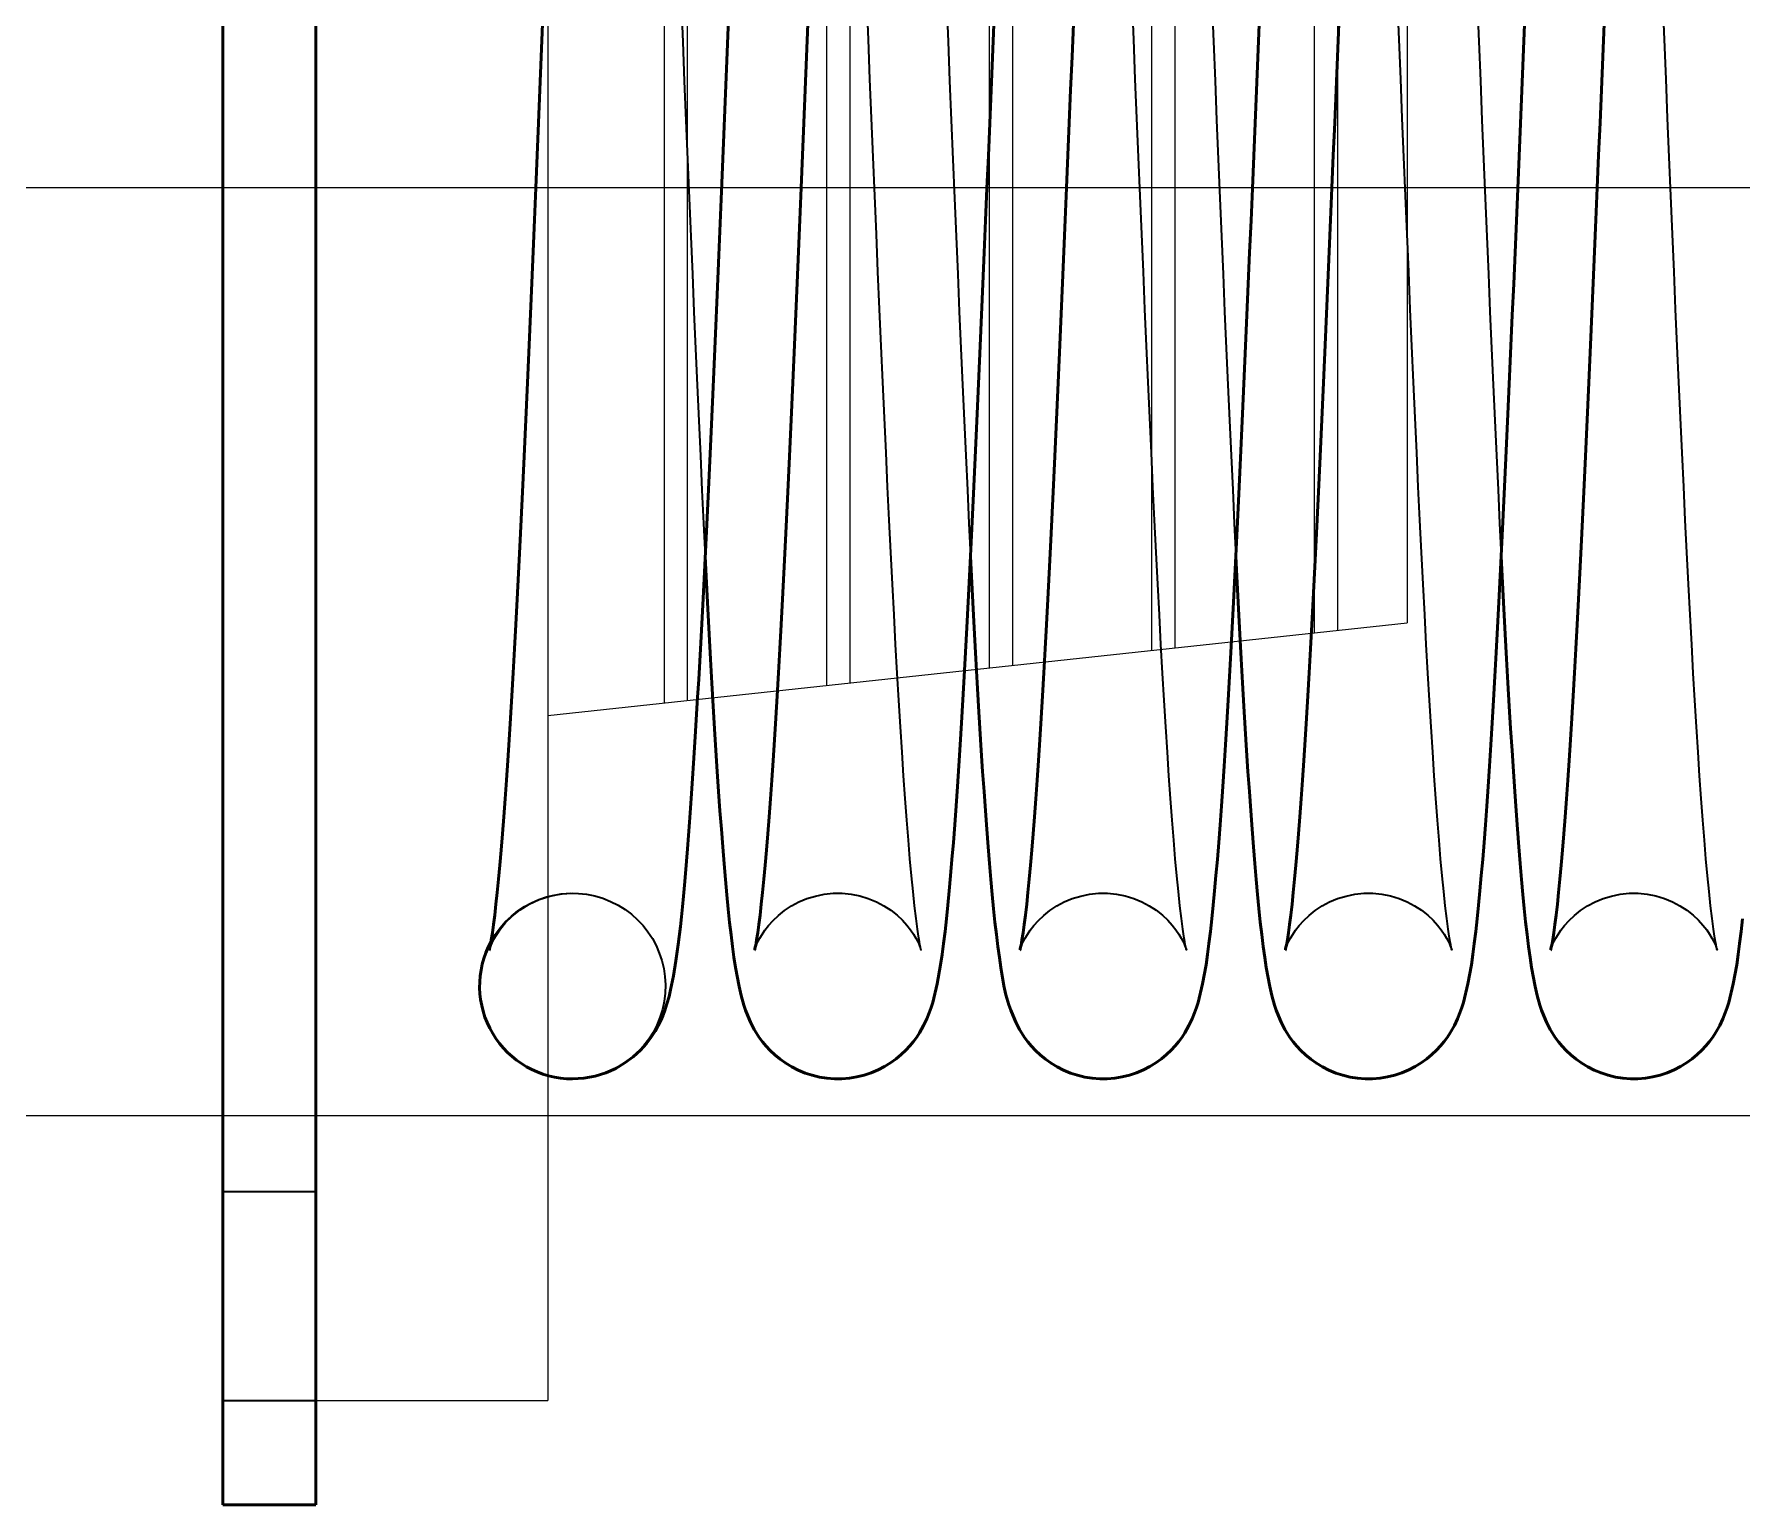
# Model space of a CAD drawing. Header units: millimetres. Extents: x 1448 to 104164, y -19509 to -89.
# Drawn here: x 3594.8 to 3668.4, y -1830.2 to -1766.8 of the extents above; entities that cross this region are included whole.
import ezdxf

# ---------------------------------------------------------------- set-up
doc = ezdxf.new("R2010")
doc.units = ezdxf.units.MM
doc.header["$LTSCALE"] = 60
doc.header["$MEASUREMENT"] = 0
doc.linetypes.add('CENTERX2', pattern=[101.6, 63.5, -12.7, 12.7, -12.7])
doc.layers.get('0').update_dxf_attribs({"linetype": 'CONTINUOUS'})
doc.layers.add('가려진 것(ISO)', color=7, linetype='CONTINUOUS', lineweight=35)
doc.layers.add('가시적인 것(ISO)', color=7, linetype='CONTINUOUS', lineweight=50)

# ---------------------------------------------------------------- blocks, each defined once
blk = doc.blocks.new('gf')
at = {"color": 3}
for p, q in [((21501219.188, -50950300.35), (21501219.188, -50950430.35)), ((21501229.188, -50950300.35), (21501219.188, -50950300.35)), ((21501229.188, -50950300.35), (21501229.188, -50950430.35)), ((21501219.188, -50950329.85), (21501182.188, -50950333.85)), ((21501214.188, -50950330.391), (21501214.188, -50950400.31)), ((21501207.188, -50950331.148), (21501207.188, -50950399.553)), ((21501213.188, -50950330.499), (21501213.188, -50950400.202)), ((21501200.188, -50950331.904), (21501200.188, -50950398.796)), ((21501206.188, -50950331.256), (21501206.188, -50950399.445)), ((21501193.188, -50950332.661), (21501193.188, -50950398.039)), ((21501199.188, -50950332.012), (21501199.188, -50950398.688)), ((21501192.188, -50950332.769), (21501192.188, -50950397.931)), ((21501182.188, -50950333.85), (21501182.188, -50950396.85)), ((21501185.188, -50950333.526), (21501185.188, -50950397.175)), ((21501186.188, -50950333.418), (21501186.188, -50950397.283)), ((21501219.188, -50950400.85), (21501182.188, -50950396.85)), ((21501229.188, -50950430.35), (21501219.188, -50950430.35))]:
    blk.add_line(p, q, dxfattribs=at)
at = {"color": 1, "linetype": 'CENTERX2'}
blk.add_line((21501236.43, -50950365.35), (21501174.603, -50950365.35), dxfattribs=at)
blk = doc.blocks.new('fggaeg')
at = {"layer": '가려진 것(ISO)', "color": 3}
for p, q in [((21503216.789, -50949778.728), (21503220.789, -50949778.728)), ((21503216.789, -50949787.728), (21503220.789, -50949787.728)), ((21503216.789, -50949899.728), (21503220.789, -50949899.728)), ((21503216.789, -50949908.728), (21503220.789, -50949908.728))]:
    blk.add_line(p, q, dxfattribs=at)
at = {"layer": '가시적인 것(ISO)', "color": 3}
for p, q in [((21503216.789, -50949774.228), (21503216.789, -50949913.228)), ((21503216.789, -50949774.228), (21503220.789, -50949774.228)), ((21503220.789, -50949774.228), (21503220.789, -50949913.228)), ((21503220.789, -50949913.228), (21503216.789, -50949913.228))]:
    blk.add_line(p, q, dxfattribs=at)
blk = doc.blocks.new('토션스프링1234567')
at = {"layer": '가려진 것(ISO)', "flags": 128}
for points in [[(21463646.957, -50953006.761), (21463646.888, -50953008.464), (21463646.819, -50953010.165), (21463646.75, -50953011.859), (21463646.681, -50953013.542), (21463646.612, -50953015.212), (21463646.542, -50953016.865), (21463646.473, -50953018.497), (21463646.404, -50953020.105), (21463646.335, -50953021.691), (21463646.266, -50953023.256), (21463646.197, -50953024.796), (21463646.128, -50953026.308), (21463646.058, -50953027.788), (21463645.989, -50953029.235), (21463645.92, -50953030.644)], [(21463658.386, -50953006.761), (21463658.317, -50953008.465), (21463658.248, -50953010.165), (21463658.179, -50953011.859), (21463658.109, -50953013.543), (21463658.04, -50953015.213), (21463657.971, -50953016.865), (21463657.902, -50953018.497), (21463657.833, -50953020.105), (21463657.764, -50953021.691), (21463657.695, -50953023.256), (21463657.626, -50953024.796), (21463657.556, -50953026.308), (21463657.487, -50953027.789), (21463657.418, -50953029.235), (21463657.348, -50953030.643)], [(21463669.815, -50953006.763), (21463669.745, -50953008.467), (21463669.676, -50953010.168), (21463669.607, -50953011.863), (21463669.538, -50953013.546), (21463669.469, -50953015.215), (21463669.399, -50953016.867), (21463669.33, -50953018.497), (21463669.261, -50953020.105), (21463669.192, -50953021.692), (21463669.123, -50953023.258), (21463669.054, -50953024.798), (21463668.985, -50953026.31), (21463668.915, -50953027.79), (21463668.846, -50953029.236), (21463668.777, -50953030.643)], [(21463681.243, -50953006.768), (21463681.174, -50953008.477), (21463681.104, -50953010.18), (21463681.035, -50953011.874), (21463680.966, -50953013.555), (21463680.897, -50953015.219), (21463680.828, -50953016.865), (21463680.759, -50953018.495), (21463680.69, -50953020.109), (21463680.621, -50953021.702), (21463680.551, -50953023.27), (21463680.482, -50953024.812), (21463680.413, -50953026.322), (21463680.344, -50953027.799), (21463680.275, -50953029.238), (21463680.206, -50953030.643)], [(21463643.791, -50953047.609), (21463643.784, -50953047.585), (21463643.755, -50953047.502), (21463643.729, -50953047.434), (21463643.691, -50953047.344), (21463643.639, -50953047.232), (21463643.566, -50953047.096), (21463643.471, -50953046.935), (21463643.346, -50953046.75), (21463643.189, -50953046.547), (21463642.995, -50953046.332), (21463642.764, -50953046.114), (21463642.501, -50953045.903), (21463642.205, -50953045.709), (21463641.881, -50953045.536), (21463641.536, -50953045.392), (21463641.172, -50953045.281), (21463640.794, -50953045.204), (21463640.409, -50953045.164), (21463640.022, -50953045.164), (21463639.636, -50953045.201), (21463639.258, -50953045.276), (21463638.894, -50953045.385), (21463638.547, -50953045.529), (21463638.221, -50953045.7), (21463637.924, -50953045.894), (21463637.659, -50953046.103), (21463637.427, -50953046.321), (21463637.231, -50953046.537), (21463637.071, -50953046.741), (21463636.945, -50953046.927), (21463636.848, -50953047.09), (21463636.776, -50953047.228), (21463636.722, -50953047.34), (21463636.684, -50953047.43), (21463636.657, -50953047.499), (21463636.639, -50953047.549), (21463636.622, -50953047.603), (21463636.622, -50953047.604), (21463636.631, -50953047.564), (21463636.647, -50953047.489), (21463636.669, -50953047.382), (21463636.693, -50953047.248), (21463636.72, -50953047.09), (21463636.748, -50953046.91), (21463636.777, -50953046.709), (21463636.807, -50953046.486), (21463636.838, -50953046.244), (21463636.903, -50953045.703), (21463636.968, -50953045.093), (21463637.034, -50953044.417), (21463637.101, -50953043.675), (21463637.169, -50953042.871), (21463637.237, -50953042.006), (21463637.305, -50953041.084), (21463637.374, -50953040.108), (21463637.442, -50953039.079), (21463637.511, -50953037.996), (21463637.579, -50953036.86), (21463637.648, -50953035.674), (21463637.717, -50953034.44), (21463637.786, -50953033.163), (21463637.855, -50953031.844), (21463637.924, -50953030.486), (21463637.993, -50953029.093), (21463638.062, -50953027.66), (21463638.131, -50953026.19), (21463638.2, -50953024.685), (21463638.27, -50953023.15), (21463638.339, -50953021.587), (21463638.408, -50953020), (21463638.477, -50953018.392), (21463638.546, -50953016.767), (21463638.615, -50953015.122), (21463638.684, -50953013.458), (21463638.753, -50953011.778), (21463638.822, -50953010.085), (21463638.892, -50953008.383), (21463638.961, -50953006.676)], [(21463655.219, -50953047.609), (21463655.212, -50953047.585), (21463655.183, -50953047.502), (21463655.157, -50953047.434), (21463655.12, -50953047.344), (21463655.067, -50953047.232), (21463654.995, -50953047.096), (21463654.899, -50953046.935), (21463654.775, -50953046.75), (21463654.617, -50953046.547), (21463654.423, -50953046.332), (21463654.193, -50953046.114), (21463653.929, -50953045.903), (21463653.634, -50953045.709), (21463653.31, -50953045.536), (21463652.965, -50953045.392), (21463652.601, -50953045.281), (21463652.223, -50953045.204), (21463651.838, -50953045.164), (21463651.451, -50953045.164), (21463651.065, -50953045.201), (21463650.687, -50953045.276), (21463650.322, -50953045.385), (21463649.975, -50953045.529), (21463649.65, -50953045.7), (21463649.352, -50953045.894), (21463649.087, -50953046.103), (21463648.855, -50953046.321), (21463648.659, -50953046.537), (21463648.5, -50953046.741), (21463648.374, -50953046.927), (21463648.277, -50953047.09), (21463648.204, -50953047.228), (21463648.151, -50953047.34), (21463648.113, -50953047.43), (21463648.086, -50953047.499), (21463648.068, -50953047.549), (21463648.051, -50953047.603), (21463648.05, -50953047.604), (21463648.06, -50953047.564), (21463648.076, -50953047.489), (21463648.097, -50953047.382), (21463648.122, -50953047.248), (21463648.148, -50953047.09), (21463648.176, -50953046.91), (21463648.206, -50953046.709), (21463648.236, -50953046.486), (21463648.267, -50953046.244), (21463648.331, -50953045.703), (21463648.397, -50953045.093), (21463648.463, -50953044.417), (21463648.53, -50953043.675), (21463648.597, -50953042.871), (21463648.665, -50953042.006), (21463648.734, -50953041.084), (21463648.802, -50953040.108), (21463648.871, -50953039.079), (21463648.939, -50953037.996), (21463649.008, -50953036.86), (21463649.077, -50953035.674), (21463649.146, -50953034.44), (21463649.215, -50953033.163), (21463649.284, -50953031.844), (21463649.353, -50953030.486), (21463649.422, -50953029.093), (21463649.491, -50953027.66), (21463649.56, -50953026.19), (21463649.629, -50953024.685), (21463649.698, -50953023.15), (21463649.767, -50953021.587), (21463649.836, -50953020), (21463649.906, -50953018.392), (21463649.974, -50953016.767), (21463650.043, -50953015.122), (21463650.113, -50953013.458), (21463650.182, -50953011.778), (21463650.251, -50953010.085), (21463650.32, -50953008.383), (21463650.389, -50953006.676)], [(21463666.648, -50953047.609), (21463666.641, -50953047.585), (21463666.612, -50953047.502), (21463666.586, -50953047.434), (21463666.549, -50953047.344), (21463666.496, -50953047.232), (21463666.424, -50953047.096), (21463666.328, -50953046.935), (21463666.203, -50953046.75), (21463666.046, -50953046.547), (21463665.852, -50953046.332), (21463665.621, -50953046.114), (21463665.358, -50953045.903), (21463665.062, -50953045.709), (21463664.739, -50953045.536), (21463664.393, -50953045.392), (21463664.029, -50953045.281), (21463663.651, -50953045.204), (21463663.266, -50953045.164), (21463662.879, -50953045.164), (21463662.494, -50953045.201), (21463662.115, -50953045.276), (21463661.751, -50953045.385), (21463661.404, -50953045.529), (21463661.078, -50953045.7), (21463660.781, -50953045.894), (21463660.516, -50953046.103), (21463660.284, -50953046.321), (21463660.088, -50953046.537), (21463659.928, -50953046.741), (21463659.802, -50953046.927), (21463659.705, -50953047.09), (21463659.633, -50953047.228), (21463659.579, -50953047.34), (21463659.541, -50953047.43), (21463659.515, -50953047.499), (21463659.496, -50953047.549), (21463659.479, -50953047.603), (21463659.479, -50953047.604), (21463659.488, -50953047.564), (21463659.504, -50953047.489), (21463659.526, -50953047.382), (21463659.551, -50953047.248), (21463659.577, -50953047.09), (21463659.605, -50953046.91), (21463659.634, -50953046.709), (21463659.664, -50953046.486), (21463659.696, -50953046.244), (21463659.76, -50953045.703), (21463659.825, -50953045.093), (21463659.891, -50953044.417), (21463659.958, -50953043.675), (21463660.026, -50953042.871), (21463660.094, -50953042.006), (21463660.162, -50953041.084), (21463660.231, -50953040.108), (21463660.299, -50953039.079), (21463660.368, -50953037.996), (21463660.436, -50953036.86), (21463660.505, -50953035.674), (21463660.574, -50953034.44), (21463660.643, -50953033.163), (21463660.712, -50953031.844), (21463660.781, -50953030.486), (21463660.85, -50953029.093), (21463660.919, -50953027.66), (21463660.988, -50953026.19), (21463661.057, -50953024.685), (21463661.127, -50953023.15), (21463661.196, -50953021.587), (21463661.265, -50953020), (21463661.334, -50953018.392), (21463661.403, -50953016.767), (21463661.472, -50953015.122), (21463661.541, -50953013.458), (21463661.61, -50953011.778), (21463661.68, -50953010.085), (21463661.749, -50953008.383), (21463661.818, -50953006.676)], [(21463678.076, -50953047.609), (21463678.069, -50953047.585), (21463678.041, -50953047.502), (21463678.014, -50953047.434), (21463677.977, -50953047.344), (21463677.924, -50953047.232), (21463677.852, -50953047.096), (21463677.756, -50953046.935), (21463677.632, -50953046.75), (21463677.474, -50953046.547), (21463677.28, -50953046.332), (21463677.05, -50953046.114), (21463676.786, -50953045.903), (21463676.491, -50953045.709), (21463676.167, -50953045.536), (21463675.822, -50953045.392), (21463675.458, -50953045.281), (21463675.08, -50953045.204), (21463674.695, -50953045.164), (21463674.308, -50953045.164), (21463673.922, -50953045.201), (21463673.544, -50953045.276), (21463673.179, -50953045.385), (21463672.832, -50953045.529), (21463672.507, -50953045.7), (21463672.209, -50953045.894), (21463671.944, -50953046.103), (21463671.713, -50953046.321), (21463671.516, -50953046.537), (21463671.357, -50953046.741), (21463671.231, -50953046.927), (21463671.134, -50953047.09), (21463671.061, -50953047.228), (21463671.008, -50953047.34), (21463670.97, -50953047.43), (21463670.943, -50953047.499), (21463670.925, -50953047.549), (21463670.908, -50953047.603), (21463670.907, -50953047.604), (21463670.917, -50953047.564), (21463670.933, -50953047.489), (21463670.954, -50953047.382), (21463670.979, -50953047.248), (21463671.006, -50953047.09), (21463671.033, -50953046.91), (21463671.063, -50953046.709), (21463671.093, -50953046.486), (21463671.124, -50953046.244), (21463671.188, -50953045.703), (21463671.254, -50953045.093), (21463671.32, -50953044.417), (21463671.387, -50953043.675), (21463671.455, -50953042.871), (21463671.523, -50953042.006), (21463671.591, -50953041.084), (21463671.659, -50953040.108), (21463671.728, -50953039.079), (21463671.796, -50953037.996), (21463671.865, -50953036.86), (21463671.934, -50953035.674), (21463672.003, -50953034.44), (21463672.072, -50953033.163), (21463672.141, -50953031.844), (21463672.21, -50953030.486), (21463672.279, -50953029.093), (21463672.348, -50953027.66), (21463672.417, -50953026.19), (21463672.486, -50953024.685), (21463672.555, -50953023.15), (21463672.624, -50953021.587), (21463672.694, -50953020), (21463672.763, -50953018.392), (21463672.832, -50953016.767), (21463672.901, -50953015.122), (21463672.97, -50953013.458), (21463673.039, -50953011.778), (21463673.108, -50953010.085), (21463673.177, -50953008.383), (21463673.247, -50953006.676)], [(21463689.505, -50953047.609), (21463689.503, -50953047.599), (21463689.496, -50953047.568), (21463689.477, -50953047.51), (21463689.442, -50953047.422), (21463689.386, -50953047.299), (21463689.304, -50953047.139), (21463689.185, -50953046.935), (21463689.02, -50953046.695), (21463688.799, -50953046.427), (21463688.518, -50953046.148), (21463688.181, -50953045.879), (21463687.792, -50953045.636), (21463687.362, -50953045.434), (21463686.9, -50953045.284), (21463686.415, -50953045.191), (21463685.92, -50953045.159)]]:
    blk.add_lwpolyline(points, dxfattribs=at)
at = {"layer": '가려진 것(ISO)'}
blk.add_arc((21463685.92, -50953049.159), 4, 28.54137, 270, dxfattribs=at)
at = {"layer": '가시적인 것(ISO)', "flags": 128}
for points in [[(21463641.492, -50953007.71), (21463641.55, -50953009.134), (21463641.608, -50953010.553), (21463641.666, -50953011.967), (21463641.724, -50953013.372), (21463641.781, -50953014.767), (21463641.839, -50953016.149), (21463641.897, -50953017.517), (21463641.955, -50953018.868), (21463642.012, -50953020.206), (21463642.07, -50953021.529), (21463642.128, -50953022.837), (21463642.186, -50953024.127), (21463642.243, -50953025.396), (21463642.301, -50953026.644), (21463642.359, -50953027.868), (21463642.417, -50953029.067), (21463642.474, -50953030.237), (21463642.532, -50953031.379), (21463642.589, -50953032.493), (21463642.647, -50953033.58), (21463642.705, -50953034.638), (21463642.763, -50953035.665), (21463642.82, -50953036.661), (21463642.878, -50953037.622), (21463642.935, -50953038.549), (21463642.993, -50953039.438), (21463643.05, -50953040.289), (21463643.107, -50953041.099), (21463643.164, -50953041.872), (21463643.221, -50953042.607), (21463643.279, -50953043.301), (21463643.336, -50953043.953), (21463643.392, -50953044.561), (21463643.447, -50953045.123), (21463643.502, -50953045.637), (21463643.555, -50953046.1), (21463643.607, -50953046.51), (21463643.657, -50953046.867), (21463643.704, -50953047.165), (21463643.745, -50953047.397), (21463643.763, -50953047.485), (21463643.777, -50953047.552), (21463643.787, -50953047.594), (21463643.791, -50953047.609)], [(21463652.921, -50953007.71), (21463652.979, -50953009.134), (21463653.036, -50953010.553), (21463653.094, -50953011.967), (21463653.152, -50953013.372), (21463653.21, -50953014.767), (21463653.268, -50953016.149), (21463653.326, -50953017.517), (21463653.383, -50953018.868), (21463653.441, -50953020.206), (21463653.498, -50953021.529), (21463653.556, -50953022.837), (21463653.614, -50953024.127), (21463653.672, -50953025.396), (21463653.73, -50953026.644), (21463653.788, -50953027.868), (21463653.845, -50953029.067), (21463653.903, -50953030.237), (21463653.96, -50953031.379), (21463654.018, -50953032.493), (21463654.076, -50953033.58), (21463654.133, -50953034.638), (21463654.191, -50953035.665), (21463654.249, -50953036.661), (21463654.306, -50953037.622), (21463654.364, -50953038.549), (21463654.421, -50953039.438), (21463654.478, -50953040.289), (21463654.535, -50953041.099), (21463654.593, -50953041.872), (21463654.65, -50953042.607), (21463654.707, -50953043.301), (21463654.764, -50953043.953), (21463654.82, -50953044.561), (21463654.876, -50953045.123), (21463654.93, -50953045.637), (21463654.984, -50953046.1), (21463655.035, -50953046.51), (21463655.085, -50953046.867), (21463655.132, -50953047.165), (21463655.174, -50953047.397), (21463655.191, -50953047.485), (21463655.206, -50953047.552), (21463655.215, -50953047.594), (21463655.219, -50953047.609)], [(21463664.349, -50953007.71), (21463664.407, -50953009.134), (21463664.465, -50953010.553), (21463664.523, -50953011.967), (21463664.581, -50953013.372), (21463664.639, -50953014.767), (21463664.696, -50953016.149), (21463664.754, -50953017.517), (21463664.812, -50953018.868), (21463664.869, -50953020.206), (21463664.927, -50953021.529), (21463664.985, -50953022.837), (21463665.043, -50953024.127), (21463665.101, -50953025.396), (21463665.158, -50953026.644), (21463665.216, -50953027.868), (21463665.274, -50953029.067), (21463665.332, -50953030.237), (21463665.389, -50953031.379), (21463665.447, -50953032.493), (21463665.504, -50953033.58), (21463665.562, -50953034.638), (21463665.62, -50953035.665), (21463665.677, -50953036.661), (21463665.735, -50953037.622), (21463665.792, -50953038.549), (21463665.85, -50953039.438), (21463665.907, -50953040.289), (21463665.964, -50953041.099), (21463666.021, -50953041.872), (21463666.079, -50953042.607), (21463666.136, -50953043.301), (21463666.193, -50953043.953), (21463666.249, -50953044.561), (21463666.305, -50953045.123), (21463666.359, -50953045.637), (21463666.412, -50953046.1), (21463666.464, -50953046.51), (21463666.514, -50953046.867), (21463666.561, -50953047.165), (21463666.602, -50953047.397), (21463666.62, -50953047.485), (21463666.634, -50953047.552), (21463666.644, -50953047.594), (21463666.648, -50953047.609)], [(21463675.778, -50953007.71), (21463675.836, -50953009.134), (21463675.894, -50953010.553), (21463675.951, -50953011.967), (21463676.009, -50953013.372), (21463676.067, -50953014.767), (21463676.125, -50953016.149), (21463676.183, -50953017.517), (21463676.24, -50953018.868), (21463676.298, -50953020.206), (21463676.356, -50953021.529), (21463676.413, -50953022.837), (21463676.471, -50953024.127), (21463676.529, -50953025.396), (21463676.587, -50953026.644), (21463676.645, -50953027.868), (21463676.703, -50953029.067), (21463676.76, -50953030.237), (21463676.818, -50953031.379), (21463676.875, -50953032.493), (21463676.933, -50953033.58), (21463676.991, -50953034.638), (21463677.048, -50953035.665), (21463677.106, -50953036.661), (21463677.164, -50953037.622), (21463677.221, -50953038.549), (21463677.278, -50953039.438), (21463677.336, -50953040.289), (21463677.393, -50953041.099), (21463677.45, -50953041.872), (21463677.507, -50953042.607), (21463677.564, -50953043.301), (21463677.621, -50953043.953), (21463677.678, -50953044.561), (21463677.733, -50953045.123), (21463677.788, -50953045.637), (21463677.841, -50953046.1), (21463677.892, -50953046.51), (21463677.942, -50953046.867), (21463677.989, -50953047.165), (21463678.031, -50953047.397), (21463678.048, -50953047.485), (21463678.063, -50953047.552), (21463678.073, -50953047.594), (21463678.076, -50953047.609)], [(21463687.206, -50953007.71), (21463687.264, -50953009.133), (21463687.322, -50953010.553), (21463687.38, -50953011.967), (21463687.438, -50953013.372), (21463687.496, -50953014.767), (21463687.554, -50953016.149), (21463687.611, -50953017.517), (21463687.669, -50953018.868), (21463687.726, -50953020.206), (21463687.784, -50953021.529), (21463687.842, -50953022.837), (21463687.9, -50953024.126), (21463687.958, -50953025.396), (21463688.016, -50953026.644), (21463688.073, -50953027.868), (21463688.131, -50953029.066), (21463688.189, -50953030.237), (21463688.246, -50953031.378), (21463688.304, -50953032.493), (21463688.361, -50953033.579), (21463688.419, -50953034.638), (21463688.477, -50953035.665), (21463688.534, -50953036.66), (21463688.592, -50953037.622), (21463688.65, -50953038.548), (21463688.707, -50953039.438), (21463688.764, -50953040.288), (21463688.821, -50953041.099), (21463688.878, -50953041.872), (21463688.936, -50953042.606), (21463688.993, -50953043.301), (21463689.05, -50953043.953), (21463689.106, -50953044.561), (21463689.162, -50953045.123), (21463689.216, -50953045.636), (21463689.269, -50953046.1), (21463689.321, -50953046.51), (21463689.371, -50953046.867), (21463689.418, -50953047.165), (21463689.459, -50953047.397), (21463689.477, -50953047.485), (21463689.491, -50953047.552), (21463689.501, -50953047.594), (21463689.505, -50953047.609)], [(21463645.92, -50953030.644), (21463645.862, -50953031.79), (21463645.804, -50953032.907), (21463645.747, -50953033.997), (21463645.689, -50953035.06), (21463645.631, -50953036.093), (21463645.573, -50953037.096), (21463645.515, -50953038.068), (21463645.456, -50953039.006), (21463645.398, -50953039.911), (21463645.34, -50953040.779), (21463645.282, -50953041.611), (21463645.223, -50953042.405), (21463645.165, -50953043.162), (21463645.107, -50953043.881), (21463645.049, -50953044.564), (21463644.99, -50953045.211), (21463644.93, -50953045.823), (21463644.87, -50953046.399), (21463644.808, -50953046.942), (21463644.744, -50953047.45), (21463644.679, -50953047.924), (21463644.611, -50953048.366), (21463644.462, -50953049.177), (21463644.37, -50953049.569), (21463644.256, -50953049.978), (21463644.181, -50953050.202), (21463644.088, -50953050.445), (21463643.969, -50953050.718), (21463643.808, -50953051.027), (21463643.707, -50953051.194), (21463643.59, -50953051.371), (21463643.453, -50953051.556), (21463643.296, -50953051.746), (21463643.118, -50953051.938), (21463642.918, -50953052.127), (21463642.695, -50953052.31), (21463642.452, -50953052.483), (21463642.191, -50953052.642), (21463641.914, -50953052.783), (21463641.621, -50953052.904), (21463641.316, -50953053.004), (21463641.002, -50953053.08), (21463640.682, -50953053.131), (21463640.357, -50953053.156), (21463640.03, -50953053.155), (21463639.705, -50953053.128), (21463639.385, -50953053.075), (21463639.072, -50953052.998), (21463638.768, -50953052.896), (21463638.475, -50953052.773), (21463638.198, -50953052.63), (21463637.939, -50953052.471), (21463637.698, -50953052.296), (21463637.477, -50953052.112), (21463637.278, -50953051.922), (21463637.102, -50953051.731), (21463636.947, -50953051.542), (21463636.812, -50953051.357), (21463636.695, -50953051.18), (21463636.511, -50953050.855), (21463636.374, -50953050.567), (21463636.271, -50953050.312), (21463636.188, -50953050.08), (21463636.121, -50953049.866), (21463635.925, -50953049.066), (21463635.778, -50953048.242), (21463635.714, -50953047.799), (21463635.652, -50953047.325), (21463635.59, -50953046.814), (21463635.528, -50953046.265)], [(21463657.348, -50953030.643), (21463657.291, -50953031.79), (21463657.233, -50953032.907), (21463657.175, -50953033.997), (21463657.117, -50953035.06), (21463657.059, -50953036.093), (21463657.001, -50953037.096), (21463656.943, -50953038.068), (21463656.885, -50953039.006), (21463656.827, -50953039.911), (21463656.768, -50953040.779), (21463656.71, -50953041.611), (21463656.652, -50953042.405), (21463656.594, -50953043.161), (21463656.536, -50953043.881), (21463656.477, -50953044.564), (21463656.419, -50953045.211), (21463656.359, -50953045.823), (21463656.298, -50953046.4), (21463656.236, -50953046.942), (21463656.172, -50953047.45), (21463656.107, -50953047.925), (21463656.04, -50953048.366), (21463655.89, -50953049.177), (21463655.799, -50953049.569), (21463655.685, -50953049.978), (21463655.61, -50953050.202), (21463655.517, -50953050.445), (21463655.398, -50953050.719), (21463655.237, -50953051.027), (21463655.135, -50953051.195), (21463655.018, -50953051.371), (21463654.882, -50953051.556), (21463654.725, -50953051.747), (21463654.547, -50953051.938), (21463654.346, -50953052.127), (21463654.124, -50953052.31), (21463653.881, -50953052.483), (21463653.619, -50953052.642), (21463653.342, -50953052.783), (21463653.049, -50953052.905), (21463652.744, -50953053.004), (21463652.43, -50953053.08), (21463652.11, -50953053.131), (21463651.785, -50953053.156), (21463651.458, -50953053.155), (21463651.133, -50953053.128), (21463650.813, -50953053.075), (21463650.5, -50953052.997), (21463650.196, -50953052.896), (21463649.904, -50953052.772), (21463649.627, -50953052.63), (21463649.368, -50953052.47), (21463649.127, -50953052.296), (21463648.906, -50953052.112), (21463648.706, -50953051.922), (21463648.53, -50953051.731), (21463648.375, -50953051.542), (21463648.24, -50953051.357), (21463648.124, -50953051.18), (21463647.939, -50953050.855), (21463647.803, -50953050.567), (21463647.699, -50953050.312), (21463647.617, -50953050.08), (21463647.55, -50953049.865), (21463647.353, -50953049.066), (21463647.206, -50953048.241), (21463647.142, -50953047.798), (21463647.08, -50953047.324), (21463647.018, -50953046.814), (21463646.957, -50953046.266), (21463646.897, -50953045.681), (21463646.837, -50953045.059), (21463646.778, -50953044.401), (21463646.719, -50953043.707), (21463646.66, -50953042.977), (21463646.602, -50953042.21), (21463646.544, -50953041.407), (21463646.485, -50953040.565), (21463646.427, -50953039.686), (21463646.369, -50953038.772), (21463646.31, -50953037.823), (21463646.252, -50953036.842), (21463646.194, -50953035.83), (21463646.136, -50953034.787), (21463646.078, -50953033.715), (21463646.02, -50953032.616), (21463645.962, -50953031.491), (21463645.905, -50953030.339), (21463645.847, -50953029.159), (21463645.789, -50953027.952), (21463645.731, -50953026.721), (21463645.673, -50953025.466), (21463645.615, -50953024.19), (21463645.557, -50953022.895), (21463645.5, -50953021.582), (21463645.442, -50953020.253), (21463645.384, -50953018.911), (21463645.327, -50953017.557), (21463645.269, -50953016.187), (21463645.211, -50953014.802), (21463645.153, -50953013.405), (21463645.095, -50953011.998), (21463645.038, -50953010.583), (21463644.98, -50953009.162), (21463644.922, -50953007.737)], [(21463668.777, -50953030.643), (21463668.719, -50953031.788), (21463668.662, -50953032.906), (21463668.604, -50953033.997), (21463668.546, -50953035.06), (21463668.488, -50953036.094), (21463668.43, -50953037.098), (21463668.372, -50953038.069), (21463668.313, -50953039.008), (21463668.255, -50953039.912), (21463668.197, -50953040.78), (21463668.139, -50953041.61), (21463668.081, -50953042.404), (21463668.023, -50953043.16), (21463667.964, -50953043.88), (21463667.906, -50953044.565), (21463667.847, -50953045.213), (21463667.787, -50953045.826), (21463667.726, -50953046.403), (21463667.664, -50953046.945), (21463667.6, -50953047.453), (21463667.535, -50953047.926), (21463667.471, -50953048.362), (21463667.344, -50953049.148), (21463667.254, -50953049.541), (21463667.126, -50953049.966), (21463667.043, -50953050.198), (21463666.945, -50953050.446), (21463666.826, -50953050.718), (21463666.665, -50953051.027), (21463666.564, -50953051.195), (21463666.447, -50953051.371), (21463666.31, -50953051.556), (21463666.153, -50953051.747), (21463665.975, -50953051.938), (21463665.775, -50953052.127), (21463665.552, -50953052.31), (21463665.309, -50953052.483), (21463665.048, -50953052.642), (21463664.771, -50953052.783), (21463664.478, -50953052.905), (21463664.173, -50953053.004), (21463663.859, -50953053.08), (21463663.538, -50953053.131), (21463663.213, -50953053.156), (21463662.886, -50953053.155), (21463662.561, -50953053.128), (21463662.242, -50953053.075), (21463661.928, -50953052.997), (21463661.624, -50953052.896), (21463661.332, -50953052.772), (21463661.055, -50953052.63), (21463660.796, -50953052.47), (21463660.555, -50953052.296), (21463660.334, -50953052.112), (21463660.135, -50953051.922), (21463659.959, -50953051.731), (21463659.804, -50953051.542), (21463659.669, -50953051.357), (21463659.552, -50953051.179), (21463659.368, -50953050.855), (21463659.231, -50953050.567), (21463659.128, -50953050.312), (21463659.045, -50953050.08), (21463658.978, -50953049.866), (21463658.782, -50953049.066), (21463658.635, -50953048.243), (21463658.571, -50953047.801), (21463658.509, -50953047.325), (21463658.447, -50953046.813), (21463658.385, -50953046.265), (21463658.325, -50953045.68), (21463658.265, -50953045.059), (21463658.206, -50953044.402), (21463658.147, -50953043.708), (21463658.089, -50953042.978), (21463658.031, -50953042.211), (21463657.972, -50953041.406), (21463657.914, -50953040.562), (21463657.855, -50953039.682), (21463657.797, -50953038.768), (21463657.739, -50953037.819), (21463657.681, -50953036.838), (21463657.622, -50953035.826), (21463657.564, -50953034.784), (21463657.506, -50953033.713), (21463657.449, -50953032.615), (21463657.391, -50953031.49), (21463657.333, -50953030.337), (21463657.275, -50953029.156), (21463657.218, -50953027.948), (21463657.16, -50953026.716), (21463657.102, -50953025.461), (21463657.044, -50953024.185), (21463656.986, -50953022.89), (21463656.928, -50953021.578), (21463656.87, -50953020.251), (21463656.813, -50953018.91), (21463656.755, -50953017.555), (21463656.697, -50953016.183), (21463656.64, -50953014.798), (21463656.582, -50953013.4), (21463656.524, -50953011.993), (21463656.466, -50953010.578), (21463656.408, -50953009.157), (21463656.35, -50953007.733)], [(21463680.206, -50953030.643), (21463680.148, -50953031.79), (21463680.09, -50953032.911), (21463680.032, -50953034.005), (21463679.974, -50953035.071), (21463679.916, -50953036.106), (21463679.858, -50953037.109), (21463679.8, -50953038.079), (21463679.742, -50953039.015), (21463679.684, -50953039.914), (21463679.626, -50953040.779), (21463679.568, -50953041.609), (21463679.509, -50953042.404), (21463679.451, -50953043.163), (21463679.392, -50953043.887), (21463679.333, -50953044.575), (21463679.273, -50953045.226), (21463679.213, -50953045.84), (21463679.152, -50953046.416), (21463679.091, -50953046.954), (21463679.029, -50953047.455), (21463678.966, -50953047.921), (21463678.9, -50953048.36), (21463678.747, -50953049.177), (21463678.657, -50953049.569), (21463678.541, -50953049.979), (21463678.466, -50953050.202), (21463678.375, -50953050.445), (21463678.255, -50953050.717), (21463678.094, -50953051.024), (21463677.993, -50953051.193), (21463677.875, -50953051.372), (21463677.739, -50953051.557), (21463677.582, -50953051.746), (21463677.404, -50953051.937), (21463677.203, -50953052.127), (21463676.98, -50953052.311), (21463676.737, -50953052.484), (21463676.476, -50953052.643), (21463676.198, -50953052.784), (21463675.905, -50953052.905), (21463675.6, -50953053.005), (21463675.286, -50953053.081), (21463674.966, -50953053.131), (21463674.641, -50953053.156), (21463674.314, -50953053.155), (21463673.989, -50953053.128), (21463673.67, -50953053.075), (21463673.356, -50953052.997), (21463673.052, -50953052.895), (21463672.76, -50953052.772), (21463672.484, -50953052.63), (21463672.224, -50953052.47), (21463671.983, -50953052.296), (21463671.762, -50953052.112), (21463671.563, -50953051.922), (21463671.387, -50953051.731), (21463671.232, -50953051.541), (21463671.097, -50953051.356), (21463670.981, -50953051.179), (21463670.796, -50953050.854), (21463670.66, -50953050.567), (21463670.556, -50953050.311), (21463670.474, -50953050.08), (21463670.407, -50953049.866), (21463670.21, -50953049.066), (21463670.065, -50953048.247), (21463670.001, -50953047.803), (21463669.937, -50953047.325), (21463669.875, -50953046.812), (21463669.814, -50953046.264), (21463669.754, -50953045.68), (21463669.694, -50953045.06), (21463669.635, -50953044.404), (21463669.576, -50953043.711), (21463669.518, -50953042.98), (21463669.459, -50953042.21), (21463669.401, -50953041.402), (21463669.342, -50953040.557), (21463669.284, -50953039.676), (21463669.225, -50953038.761), (21463669.167, -50953037.813), (21463669.109, -50953036.832), (21463669.051, -50953035.821), (21463668.993, -50953034.78), (21463668.935, -50953033.711), (21463668.877, -50953032.614), (21463668.819, -50953031.489), (21463668.762, -50953030.333), (21463668.704, -50953029.15), (21463668.646, -50953027.942), (21463668.588, -50953026.709), (21463668.53, -50953025.454), (21463668.472, -50953024.179), (21463668.414, -50953022.886), (21463668.356, -50953021.576), (21463668.299, -50953020.25), (21463668.241, -50953018.91), (21463668.184, -50953017.552), (21463668.126, -50953016.179), (21463668.068, -50953014.792), (21463668.01, -50953013.394), (21463667.952, -50953011.986), (21463667.894, -50953010.572), (21463667.836, -50953009.152), (21463667.779, -50953007.73)], [(21463685.92, -50953053.159), (21463685.432, -50953053.129), (21463684.951, -50953053.042), (21463684.491, -50953052.9), (21463684.058, -50953052.708), (21463683.66, -50953052.474), (21463683.305, -50953052.211), (21463682.998, -50953051.928), (21463682.739, -50953051.639), (21463682.528, -50953051.36), (21463682.36, -50953051.098), (21463682.226, -50953050.857), (21463682.12, -50953050.638), (21463682.034, -50953050.438), (21463681.963, -50953050.253), (21463681.852, -50953049.919), (21463681.764, -50953049.61), (21463681.693, -50953049.315), (21463681.574, -50953048.72), (21463681.467, -50953048.075), (21463681.369, -50953047.368), (21463681.276, -50953046.593), (21463681.232, -50953046.177), (21463681.187, -50953045.742), (21463681.144, -50953045.286), (21463681.1, -50953044.808), (21463681.055, -50953044.308), (21463681.011, -50953043.786), (21463680.967, -50953043.243), (21463680.923, -50953042.679), (21463680.879, -50953042.095), (21463680.835, -50953041.49), (21463680.792, -50953040.866), (21463680.748, -50953040.222), (21463680.704, -50953039.559), (21463680.661, -50953038.877), (21463680.617, -50953038.174), (21463680.574, -50953037.451), (21463680.53, -50953036.709), (21463680.486, -50953035.949), (21463680.443, -50953035.17), (21463680.399, -50953034.374), (21463680.356, -50953033.562), (21463680.312, -50953032.733), (21463680.268, -50953031.889), (21463680.225, -50953031.03), (21463680.182, -50953030.158), (21463680.138, -50953029.271), (21463680.095, -50953028.372), (21463680.052, -50953027.461), (21463680.008, -50953026.535), (21463679.965, -50953025.594), (21463679.921, -50953024.641), (21463679.878, -50953023.676), (21463679.834, -50953022.699), (21463679.791, -50953021.711), (21463679.748, -50953020.714), (21463679.704, -50953019.707), (21463679.661, -50953018.693), (21463679.617, -50953017.671), (21463679.574, -50953016.642), (21463679.53, -50953015.608), (21463679.487, -50953014.57), (21463679.444, -50953013.525), (21463679.401, -50953012.474), (21463679.357, -50953011.416), (21463679.314, -50953010.353), (21463679.27, -50953009.286), (21463679.227, -50953008.216), (21463679.183, -50953007.143)]]:
    blk.add_lwpolyline(points, dxfattribs=at)
at = {"layer": '가시적인 것(ISO)'}
blk.add_arc((21463685.92, -50953049.159), 4, 270, 28.54137, dxfattribs=at)
at = {"rotation": 180}
blk.add_blockref('fggaeg', (42966917.764, -101902845.736), dxfattribs=at)
blk.add_blockref('gf', (-37532.212, -2636.658))

msp = doc.modelspace()

# ---------------------------------------------------------------- linework, layer by layer
at = {"color": 3}
for p, q in [((2630.755, -1773.431), (5402.629, -1773.431)), ((5130.755, -1813.431), (2830.755, -1813.431))]:
    msp.add_line(p, q, dxfattribs=at)

# ---------------------------------------------------------------- block references
at = {"xscale": -1}
msp.add_blockref('토션스프링1234567', (21467303.922, 50951241.322), dxfattribs=at)

doc.saveas('drawing.dxf')
